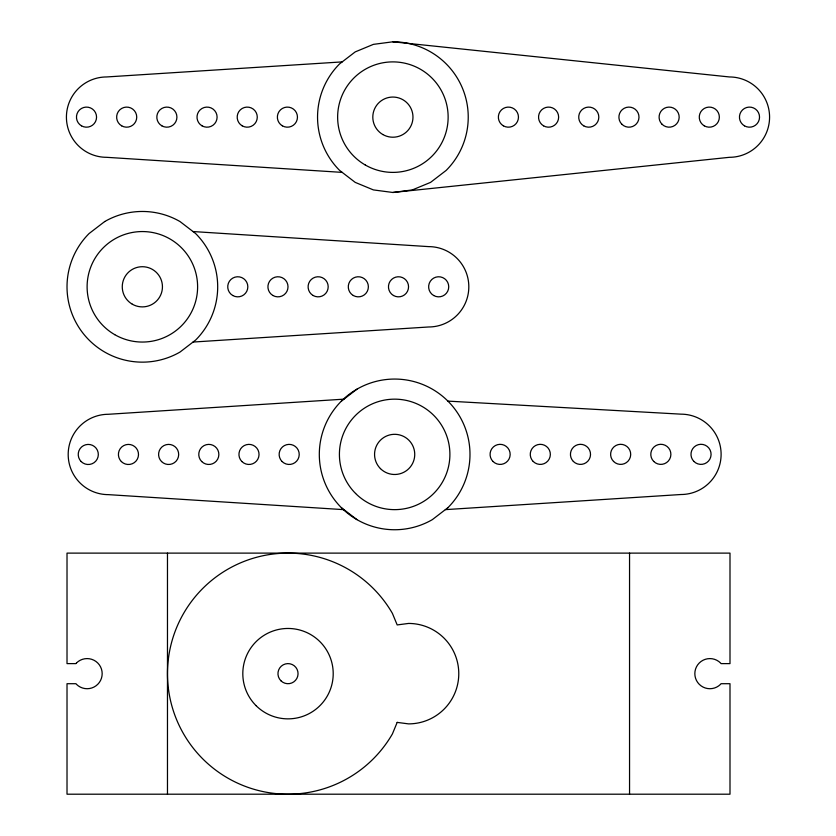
<?xml version="1.0" encoding="UTF-8"?>
<svg xmlns="http://www.w3.org/2000/svg" width="836" height="836" viewBox="0 0 836 836"><rect width="100%" height="100%" fill="white"/><g stroke="black" fill="none" stroke-linecap="round" stroke-linejoin="round"><path stroke-width="1.25" d="M341.37 401.134L356.972 389.158M392.889 41.8L373.389 44.371L355.216 51.895L339.615 63.87A75.334 75.334 0 0 0 339.615 170.408L355.216 182.384L373.389 189.908L392.889 192.479L729.4 157.314A40.18 40.18 0 0 0 769.58 117.134A40.18 40.18 0 0 0 729.4 76.954L392.889 41.8A75.334 75.334 0 0 1 446.163 170.408L430.561 182.384L412.388 189.908L392.889 192.479M342.185 61.895L106.6 76.954A40.18 40.18 0 0 0 66.42 117.134A40.18 40.18 0 0 0 106.6 157.314L342.185 172.383M193.053 342.049L428.638 326.98A40.18 40.18 0 0 0 468.818 286.8A40.18 40.18 0 0 0 428.638 246.62L193.053 231.551M343.941 399.159L108.356 414.28A40.18 40.18 0 0 0 68.186 454.46A40.18 40.18 0 0 0 108.377 494.64L343.962 509.657M445.358 509.636L680.943 494.515A40.18 40.18 0 0 0 721.113 454.335A40.18 40.18 0 0 0 680.932 414.154L447.908 401.113M341.391 507.682L356.993 519.647M629.55 553.118L629.55 794.2M167.472 553.118L167.472 794.2M397.184 722.388L392.408 733.924A120.541 120.541 0 0 1 210.526 765.995A120.541 120.541 0 0 1 210.526 581.323A120.541 120.541 0 0 1 392.408 613.384L397.184 624.931L408.553 623.437A50.223 50.223 0 0 1 458.776 673.659A50.223 50.223 0 0 1 408.553 723.882L397.184 722.388M76.452 663L75.982 663.617L67.016 663.617L67.016 553.118L729.995 553.118L729.995 663.617L721.029 663.617L720.559 663A15.069 15.069 0 0 0 699.251 663A15.069 15.069 0 0 0 699.251 684.308A15.069 15.069 0 0 0 720.559 684.308L721.029 683.702L729.995 683.702L729.995 794.2L67.016 794.2L67.016 683.702L75.982 683.702L76.452 684.308A15.069 15.069 0 0 0 97.76 684.308A15.069 15.069 0 0 0 97.76 663A15.069 15.069 0 0 0 76.452 663M104.688 221.561L89.086 233.537A75.334 75.334 0 0 0 180.022 352.05L195.624 340.074A75.334 75.334 0 0 0 195.624 233.537L180.022 221.561A75.334 75.334 0 0 0 104.688 221.561M447.929 507.661L432.337 519.637A75.334 75.334 0 0 1 319.603 460.981A75.334 75.334 0 0 1 420.404 383.599A75.334 75.334 0 0 1 447.929 507.661M81.489 125.839A10.042 10.042 0 0 0 96.558 117.134A10.042 10.042 0 0 0 81.489 108.44A10.042 10.042 0 0 0 81.489 125.839M121.669 125.839A10.042 10.042 0 0 0 136.738 117.134A10.042 10.042 0 0 0 121.669 108.44A10.042 10.042 0 0 0 121.669 125.839M202.03 125.839A10.042 10.042 0 0 0 217.099 117.134A10.042 10.042 0 0 0 202.03 108.44A10.042 10.042 0 0 0 202.03 125.839M161.85 125.839A10.042 10.042 0 0 0 176.918 117.134A10.042 10.042 0 0 0 161.85 108.44A10.042 10.042 0 0 0 161.85 125.839M282.39 125.839A10.042 10.042 0 0 0 297.459 117.134A10.042 10.042 0 0 0 282.39 108.44A10.042 10.042 0 0 0 282.39 125.839M242.21 125.839A10.042 10.042 0 0 0 257.279 117.134A10.042 10.042 0 0 0 242.21 108.44A10.042 10.042 0 0 0 242.21 125.839M503.387 125.839A10.042 10.042 0 0 0 518.456 117.134A10.042 10.042 0 0 0 503.387 108.44A10.042 10.042 0 0 0 503.387 125.839M744.468 125.839A10.042 10.042 0 0 0 759.537 117.134A10.042 10.042 0 0 0 744.468 108.44A10.042 10.042 0 0 0 744.468 125.839M662.028 124.24A10.042 10.042 0 0 0 678.832 119.736A10.042 10.042 0 0 0 666.532 107.436A10.042 10.042 0 0 0 662.028 124.24M621.848 124.24A10.042 10.042 0 0 0 638.652 119.736A10.042 10.042 0 0 0 626.352 107.436A10.042 10.042 0 0 0 621.848 124.24M704.288 125.839A10.042 10.042 0 0 0 719.357 117.134A10.042 10.042 0 0 0 704.288 108.44A10.042 10.042 0 0 0 704.288 125.839M543.567 125.839A10.042 10.042 0 0 0 558.636 117.134A10.042 10.042 0 0 0 543.567 108.44A10.042 10.042 0 0 0 543.567 125.839M583.747 125.839A10.042 10.042 0 0 0 598.816 117.134A10.042 10.042 0 0 0 583.747 108.44A10.042 10.042 0 0 0 583.747 125.839M382.846 134.533A20.095 20.095 0 0 0 412.974 117.134A20.095 20.095 0 0 0 382.846 99.735A20.095 20.095 0 0 0 382.846 134.533M365.259 164.985A55.249 55.249 0 0 0 448.138 117.134A55.249 55.249 0 0 0 365.259 69.294A55.249 55.249 0 0 0 365.259 164.985M693.922 461.441A10.042 10.042 0 0 0 710.736 456.937A10.042 10.042 0 0 0 698.426 444.637A10.042 10.042 0 0 0 693.922 461.441M493.021 461.482A10.042 10.042 0 0 0 509.824 456.978A10.042 10.042 0 0 0 497.524 444.679A10.042 10.042 0 0 0 493.021 461.482M533.201 461.472A10.042 10.042 0 0 0 550.004 456.968A10.042 10.042 0 0 0 537.705 444.668A10.042 10.042 0 0 0 533.201 461.472M573.381 461.462A10.042 10.042 0 0 0 590.185 456.958A10.042 10.042 0 0 0 577.885 444.658A10.042 10.042 0 0 0 573.381 461.462M613.561 461.451A10.042 10.042 0 0 0 630.365 456.947A10.042 10.042 0 0 0 618.065 444.647A10.042 10.042 0 0 0 613.561 461.451M653.742 461.451A10.042 10.042 0 0 0 670.545 456.937A10.042 10.042 0 0 0 658.245 444.637A10.042 10.042 0 0 0 653.742 461.451M81.176 461.566A10.042 10.042 0 0 0 97.979 457.062A10.042 10.042 0 0 0 85.669 444.762A10.042 10.042 0 0 0 81.176 461.566M121.356 461.556A10.042 10.042 0 0 0 138.159 457.052A10.042 10.042 0 0 0 125.849 444.752A10.042 10.042 0 0 0 121.356 461.556M201.716 461.535A10.042 10.042 0 0 0 218.52 457.031A10.042 10.042 0 0 0 206.21 444.731A10.042 10.042 0 0 0 201.716 461.535M161.536 461.545A10.042 10.042 0 0 0 178.34 457.041A10.042 10.042 0 0 0 166.03 444.742A10.042 10.042 0 0 0 161.536 461.545M282.077 461.524A10.042 10.042 0 0 0 298.88 457.02A10.042 10.042 0 0 0 286.57 444.721A10.042 10.042 0 0 0 282.077 461.524M241.897 461.535A10.042 10.042 0 0 0 258.7 457.02A10.042 10.042 0 0 0 246.39 444.721A10.042 10.042 0 0 0 241.897 461.535M380.443 468.609A20.095 20.095 0 0 0 414.06 459.591A20.095 20.095 0 0 0 389.451 434.992A20.095 20.095 0 0 0 380.443 468.609M355.593 493.47A55.249 55.249 0 0 0 448.023 468.682A55.249 55.249 0 0 0 380.338 401.04A55.249 55.249 0 0 0 355.593 493.47M313.124 295.505A10.042 10.042 0 0 0 328.193 286.8A10.042 10.042 0 0 0 313.124 278.106A10.042 10.042 0 0 0 313.124 295.505M353.304 295.505A10.042 10.042 0 0 0 368.373 286.8A10.042 10.042 0 0 0 353.304 278.106A10.042 10.042 0 0 0 353.304 295.505M393.484 295.505A10.042 10.042 0 0 0 408.553 286.8A10.042 10.042 0 0 0 393.484 278.106A10.042 10.042 0 0 0 393.484 295.505M433.665 295.505A10.042 10.042 0 0 0 448.733 286.8A10.042 10.042 0 0 0 433.665 278.106A10.042 10.042 0 0 0 433.665 295.505M272.944 295.505A10.042 10.042 0 0 0 288.012 286.8A10.042 10.042 0 0 0 272.944 278.106A10.042 10.042 0 0 0 272.944 295.505M232.763 295.505A10.042 10.042 0 0 0 247.832 286.8A10.042 10.042 0 0 0 232.763 278.106A10.042 10.042 0 0 0 232.763 295.505M114.731 334.651A55.249 55.249 0 0 0 197.609 286.8A55.249 55.249 0 0 0 114.731 238.96A55.249 55.249 0 0 0 114.731 334.651M132.307 304.2A20.095 20.095 0 0 0 162.445 286.8A20.095 20.095 0 0 0 132.307 269.401A20.095 20.095 0 0 0 132.307 304.2M256.046 705.626A45.207 45.207 0 0 0 331.673 685.353A45.207 45.207 0 0 0 276.308 629.999A45.207 45.207 0 0 0 256.046 705.626M280.906 680.765A10.042 10.042 0 0 0 297.71 676.261A10.042 10.042 0 0 0 285.41 663.951A10.042 10.042 0 0 0 280.906 680.765"/></g></svg>
